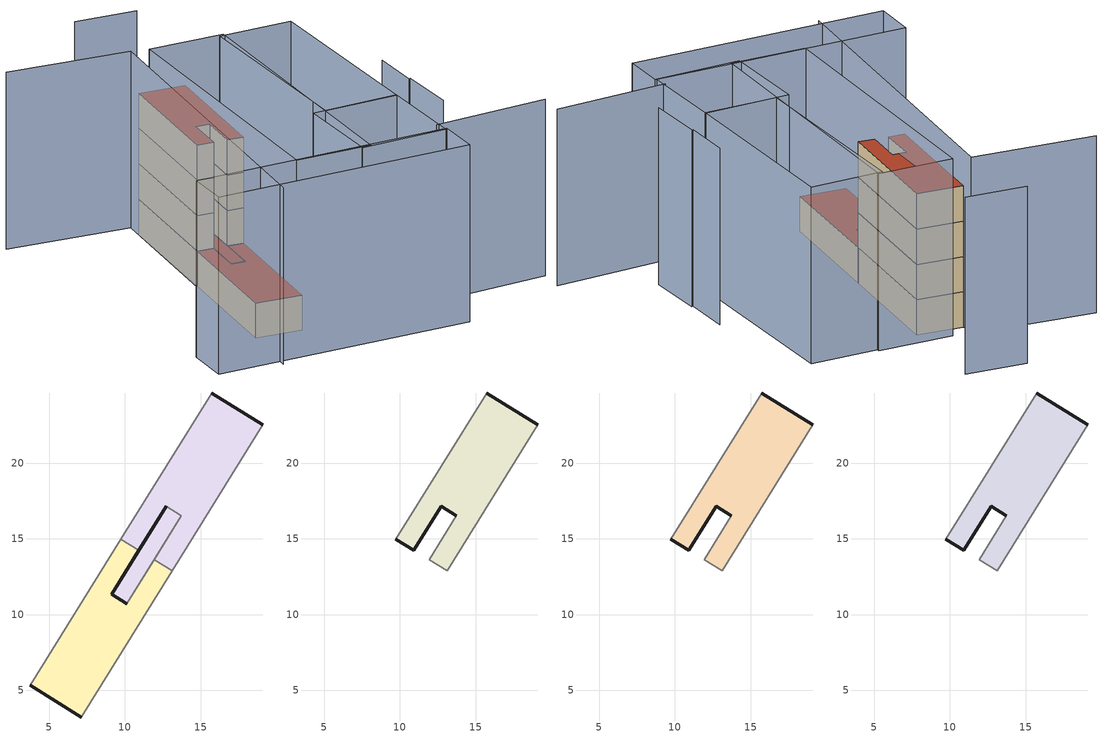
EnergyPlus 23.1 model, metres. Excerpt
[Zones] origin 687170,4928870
3919ea621056d864_F0_dwelling_0
 floor ground (EU_floor_Construction): 13.73,16.52 10.14,10.73 9.13,11.36 10.92,14.25 12.72,17.14 z0; 19.1,22.54 13.11,12.89 11.93,13.62 12.78,14.98 13.73,16.52 12.72,17.14 10.92,14.25 9.74,14.98 15.73,24.63 z0
 wall outside (EU_wall_Construction): 19.1,22.54 15.73,24.63 / 10.92,14.25 12.72,17.14 z0:3
 wall adiabatic (EU_wall_Construction): 15.73,24.63 9.74,14.98 / 13.73,16.52 11.93,13.62 / 13.11,12.89 19.1,22.54 z0:3
 wall to 3919ea621056d864_F0_dwelling_1 (EU_wall_Construction): 9.74,14.98 10.92,14.25 / 11.93,13.62 13.11,12.89 z0:3
 wall to 3919ea621056d864_F0_circulation (EU_wall_Construction): 12.72,17.14 13.73,16.52 z0:3
 roof outside (EU_floor_Construction): 11.93,13.62 12.78,14.98 13.73,16.52 12.72,17.14 10.92,14.25 9.13,11.36 10.14,10.73 z3
3919ea621056d864_F0_dwelling_1
 floor ground (EU_floor_Construction): 11.93,13.62 13.11,12.89 7.12,3.24 3.75,5.34 9.74,14.98 10.92,14.25 10.08,12.89 9.13,11.36 9.16,11.33 10.14,10.73 z0; 13.73,16.52 10.14,10.73 9.16,11.33 9.13,11.36 10.08,12.89 10.92,14.25 12.72,17.14 z0
 wall outside (EU_wall_Construction): 10.14,10.73 9.13,11.36 10.92,14.25 / 3.75,5.34 7.12,3.24 z0:3
 wall adiabatic (EU_wall_Construction): 7.12,3.24 13.11,12.89 / 11.93,13.62 10.14,10.73 / 9.74,14.98 3.75,5.34 z0:3
 roof outside (EU_roof_Construction): 10.14,10.73 13.73,16.52 12.72,17.14 10.92,14.25 10.08,12.89 9.13,11.36 9.16,11.33 z3; 7.12,3.24 13.11,12.89 11.93,13.62 10.14,10.73 9.16,11.33 9.13,11.36 10.08,12.89 10.92,14.25 9.74,14.98 3.75,5.34 z3
3919ea621056d864_F0_circulation
 floor ground (EU_floor_Construction): 13.73,16.52 12.78,14.98 11.93,13.62 10.14,10.73 9.16,11.33 9.13,11.36 10.08,12.89 10.92,14.25 12.72,17.14 z0; 19.1,22.54 13.11,12.89 11.93,13.62 12.78,14.98 13.73,16.52 12.72,17.14 10.92,14.25 9.74,14.98 15.73,24.63 z0; 11.93,13.62 13.11,12.89 7.12,3.24 3.75,5.34 9.74,14.98 10.92,14.25 10.08,12.89 9.13,11.36 9.16,11.33 10.14,10.73 z0
 wall outside (EU_wall_Construction): 12.72,17.14 9.13,11.36 10.14,10.73 z0:3
 wall adiabatic (EU_wall_Construction): 10.14,10.73 13.73,16.52 z0:3
 roof outside (EU_roof_Construction): 13.11,12.89 19.1,22.54 15.73,24.63 9.74,14.98 10.92,14.25 12.72,17.14 13.73,16.52 12.78,14.98 11.93,13.62 z3; 11.93,13.62 12.78,14.98 13.73,16.52 12.72,17.14 10.92,14.25 10.08,12.89 9.13,11.36 9.16,11.33 10.14,10.73 z3; 7.12,3.24 13.11,12.89 11.93,13.62 10.14,10.73 9.16,11.33 9.13,11.36 10.08,12.89 10.92,14.25 9.74,14.98 3.75,5.34 z3
3919ea621056d864_F1_dwelling_0
 floor to 3919ea621056d864_F0_dwelling_0 (EU_floor_Construction): 19.1,22.54 13.11,12.89 11.93,13.62 12.78,14.98 13.73,16.52 12.72,17.14 10.92,14.25 9.74,14.98 15.73,24.63 z3
 wall outside (EU_wall_Construction): 19.1,22.54 15.73,24.63 / 9.74,14.98 10.92,14.25 12.72,17.14 13.73,16.52 z3:6
 wall adiabatic (EU_wall_Construction): 15.73,24.63 9.74,14.98 / 13.73,16.52 11.93,13.62 13.11,12.89 19.1,22.54 z3:6
3919ea621056d864_F2_dwelling_0
 floor to 3919ea621056d864_F1_dwelling_0 (EU_floor_Construction): 19.1,22.54 13.11,12.89 11.93,13.62 13.73,16.52 12.72,17.14 10.92,14.25 9.74,14.98 15.73,24.63 z6
 wall outside (EU_wall_Construction): 19.1,22.54 15.73,24.63 / 9.74,14.98 10.92,14.25 12.72,17.14 13.73,16.52 z6:9
 wall adiabatic (EU_wall_Construction): 15.73,24.63 9.74,14.98 / 13.73,16.52 11.93,13.62 13.11,12.89 19.1,22.54 z6:9
3919ea621056d864_F3_dwelling_0
 floor to 3919ea621056d864_F2_dwelling_0 (EU_floor_Construction): 19.1,22.54 13.11,12.89 11.93,13.62 13.73,16.52 12.72,17.14 10.92,14.25 9.74,14.98 15.73,24.63 z9
 wall outside (EU_wall_Construction): 19.1,22.54 15.73,24.63 / 9.74,14.98 10.92,14.25 12.72,17.14 13.73,16.52 z9:12
 wall adiabatic (EU_wall_Construction): 15.73,24.63 9.74,14.98 / 13.73,16.52 11.93,13.62 13.11,12.89 19.1,22.54 z9:12
 roof outside (EU_roof_Construction): 13.11,12.89 19.1,22.54 15.73,24.63 9.74,14.98 10.92,14.25 12.72,17.14 13.73,16.52 11.93,13.62 z12
shading: 17.85,-2.17 26.84,-6.24 / 22.15,0.18 24.31,4.8 / 24.19,4.86 26.09,8.68 / 7.47,31.53 16.47,25.89 / 16.47,25.89 0.66,0.65 / 23.37,30.05 18.85,32.82 / 15.93,-6.56 -3.77,3.69 / -3.77,3.69 -2.03,7.03 / -2.03,7.03 17.67,-3.22 / 17.67,-3.22 15.93,-6.56 / 20.95,3.83 17.48,-3.25 / 17.48,-3.25 10.79,0.03 / 10.79,0.03 14.26,7.11 / 14.26,7.11 20.95,3.83 / 23.35,21.83 11.56,-0.22 / 11.56,-0.22 5.81,2.86 / 5.81,2.86 17.61,24.9 / 17.61,24.9 23.35,21.83 / 28.5,18.98 20.91,3.75 / 20.91,3.75 15.26,6.57 / 15.26,6.57 22.84,21.8 / 22.84,21.8 28.5,18.98 z0:15
[Building]
EU S2 Campaign: North Axis=0; Terrain=City; Solar Distribution=FullExterior
[Site:Location]
Bologna: Latitude=44.5; Longitude=11.25; Time Zone=1; Elevation=37
[SizingPeriod:WeatherFileDays]
AnnualSizingPeriod: Begin Month=1; Begin Day of Month=1; End Month=12; End Day of Month=31; Day of Week for Start Day=Monday; Use Weather File Daylight Saving Period=No; Use Weather File Rain and Snow Indicators=No
[MATERIAL]
EU_InternalMass_Material: Roughness=MediumRough; Thickness=0.1; Conductivity=1; Density=1800; Specific Heat=900; Thermal Absorptance=0.9; Solar Absorptance=0.7; Visible Absorptance=0.7
[MATERIAL:NOMASS] Roughness=MediumRough; Thermal Absorptance=0.9; Solar Absorptance=0.7; Visible Absorptance=0.7
Name | Thermal Resistance
EU_wall_NoMass | 0.937881
EU_roof_NoMass | 0.548572
EU_floor_NoMass | 0.71348
[CONSTRUCTION]
EU_wall_Construction: EU_wall_NoMass
EU_roof_Construction: EU_roof_NoMass
EU_floor_Construction: EU_floor_NoMass
EU_InternalMass_Construction: EU_InternalMass_Material
[ZONE] Type=1; Multiplier=1; Ceiling Height=autocalculate; Floor Area=autocalculate; Part of Total Floor Area=Yes
Name | Volume
3919ea621056d864_F0_dwelling_0 | 147.295
3919ea621056d864_F1_dwelling_0; 3919ea621056d864_F2_dwelling_0; 3919ea621056d864_F3_dwelling_0 | 122.971
3919ea621056d864_F0_dwelling_1 | 147.292
3919ea621056d864_F0_circulation | 270.265
[INTERNALMASS] Construction=EU_InternalMass_Construction
Name | Zone or ZoneList | Surface Area
3919ea621056d864_F0_dwelling_0_EU_InternalMass | 3919ea621056d864_F0_dwelling_0 | 40.9901
3919ea621056d864_F0_dwelling_1_EU_InternalMass | 3919ea621056d864_F0_dwelling_1 | 40.9901
3919ea621056d864_F1_dwelling_0_EU_InternalMass | 3919ea621056d864_F1_dwelling_0 | 89.3758
3919ea621056d864_F2_dwelling_0_EU_InternalMass | 3919ea621056d864_F2_dwelling_0 | 89.3758
3919ea621056d864_F3_dwelling_0_EU_InternalMass | 3919ea621056d864_F3_dwelling_0 | 89.3758
[OTHEREQUIPMENT] Fuel Type=Electricity; Design Level Calculation Method=Watts/Area; Power per Zone Floor Area=1; Fraction Latent=0; Fraction Radiant=0; Fraction Lost=0; Carbon Dioxide Generation Rate=0; EndUse Subcategory=EU_Step8_InternalGains
Name | Zone or ZoneList or Space or SpaceList | Schedule
EU_Step8_InternalGain_3919ea621056d864_F0_dwelling_0_f000 | 3919ea621056d864_F0_dwelling_0 | EU_Step8_GainSchedule_3919ea621056d864_F0_dwelling_0_f000
EU_Step8_InternalGain_3919ea621056d864_F0_dwelling_1_f000 | 3919ea621056d864_F0_dwelling_1 | EU_Step8_GainSchedule_3919ea621056d864_F0_dwelling_1_f000
EU_Step8_InternalGain_3919ea621056d864_F1_dwelling_0_f000 | 3919ea621056d864_F1_dwelling_0 | EU_Step8_GainSchedule_3919ea621056d864_F1_dwelling_0_f000
EU_Step8_InternalGain_3919ea621056d864_F2_dwelling_0_f000 | 3919ea621056d864_F2_dwelling_0 | EU_Step8_GainSchedule_3919ea621056d864_F2_dwelling_0_f000
EU_Step8_InternalGain_3919ea621056d864_F3_dwelling_0_f000 | 3919ea621056d864_F3_dwelling_0 | EU_Step8_GainSchedule_3919ea621056d864_F3_dwelling_0_f000
[ZONEINFILTRATION:DESIGNFLOWRATE]
EU_Circulation_Infiltration_3919ea621056d864_F0_circulation: Zone or ZoneList or Space or SpaceList=3919ea621056d864_F0_circulation; Schedule=EU_AlwaysOn; Design Flow Rate Calculation Method=Flow/Area; Flow Rate per Floor Area=0.0005; Constant Term Coefficient=1; Temperature Term Coefficient=0; Velocity Term Coefficient=0; Velocity Squared Term Coefficient=0
[ZONEVENTILATION:DESIGNFLOWRATE] Schedule=EU_AlwaysOn; Design Flow Rate Calculation Method=AirChanges/Hour; Air Changes per Hour=0.687892; Ventilation Type=Natural; Fan Pressure Rise=0; Fan Total Efficiency=1; Constant Term Coefficient=1; Temperature Term Coefficient=0; Velocity Term Coefficient=0; Velocity Squared Term Coefficient=0; Minimum Indoor Temperature=-100; Maximum Indoor Temperature=100; Delta Temperature=-100; Minimum Outdoor Temperature=-100; Maximum Outdoor Temperature=100; Maximum Wind Speed=40
Name | Zone or ZoneList or Space or SpaceList
EU_ConstantAir_3919ea621056d864_F0_dwelling_0 | 3919ea621056d864_F0_dwelling_0
EU_ConstantAir_3919ea621056d864_F0_dwelling_1 | 3919ea621056d864_F0_dwelling_1
EU_ConstantAir_3919ea621056d864_F1_dwelling_0 | 3919ea621056d864_F1_dwelling_0
EU_ConstantAir_3919ea621056d864_F2_dwelling_0 | 3919ea621056d864_F2_dwelling_0
EU_ConstantAir_3919ea621056d864_F3_dwelling_0 | 3919ea621056d864_F3_dwelling_0
[HVACTEMPLATE:THERMOSTAT] Constant Heating Setpoint=20; Constant Cooling Setpoint=50
EU_HeatOnly_3919ea621056d864_F0_dwelling_0; EU_HeatOnly_3919ea621056d864_F0_dwelling_1; EU_HeatOnly_3919ea621056d864_F1_dwelling_0; EU_HeatOnly_3919ea621056d864_F2_dwelling_0; EU_HeatOnly_3919ea621056d864_F3_dwelling_0
[HVACTEMPLATE:ZONE:IDEALLOADSAIRSYSTEM] System Availability Schedule=EU_AlwaysOn; Maximum Heating Supply Air Temperature=50; Minimum Cooling Supply Air Temperature=13; Maximum Heating Supply Air Humidity Ratio=0.0156; Minimum Cooling Supply Air Humidity Ratio=0.0077; Heating Limit=NoLimit; Cooling Limit=NoLimit; Heating Availability Schedule=EU_AlwaysOn; Cooling Availability Schedule=EU_CoolingOff; Dehumidification Control Type=ConstantSensibleHeatRatio; Cooling Sensible Heat Ratio=0.7; Dehumidification Setpoint=60; Humidification Control Type=None; Humidification Setpoint=30; Outdoor Air Method=None; Outdoor Air Flow Rate per Person=0.00944; Outdoor Air Flow Rate per Zone Floor Area=0; Outdoor Air Flow Rate per Zone=0; Demand Controlled Ventilation Type=None; Outdoor Air Economizer Type=NoEconomizer; Heat Recovery Type=None; Sensible Heat Recovery Effectiveness=0.7; Latent Heat Recovery Effectiveness=0.65
Name | Template Thermostat
3919ea621056d864_F0_dwelling_0 | EU_HeatOnly_3919ea621056d864_F0_dwelling_0
3919ea621056d864_F0_dwelling_1 | EU_HeatOnly_3919ea621056d864_F0_dwelling_1
3919ea621056d864_F1_dwelling_0 | EU_HeatOnly_3919ea621056d864_F1_dwelling_0
3919ea621056d864_F2_dwelling_0 | EU_HeatOnly_3919ea621056d864_F2_dwelling_0
3919ea621056d864_F3_dwelling_0 | EU_HeatOnly_3919ea621056d864_F3_dwelling_0
[SIZING:ZONE] Zone Cooling Design Supply Air Temperature Input Method=SupplyAirTemperature; Zone Cooling Design Supply Air Temperature=13; Zone Heating Design Supply Air Temperature Input Method=SupplyAirTemperature; Zone Heating Design Supply Air Temperature=50; Zone Cooling Design Supply Air Humidity Ratio=0.008; Zone Heating Design Supply Air Humidity Ratio=0.008; Cooling Design Air Flow Method=DesignDay; Cooling Design Air Flow Rate=0; Cooling Minimum Air Flow per Zone Floor Area=0.000762; Cooling Minimum Air Flow=0; Cooling Minimum Air Flow Fraction=0.2; Heating Design Air Flow Method=DesignDay; Heating Design Air Flow Rate=0; Heating Maximum Air Flow per Zone Floor Area=0.002032; Heating Maximum Air Flow=0.141576; Heating Maximum Air Flow Fraction=0.3; Account for Dedicated Outdoor Air System=No; Dedicated Outdoor Air System Control Strategy=NeutralSupplyAir; Dedicated Outdoor Air Low Setpoint Temperature for Design=autosize; Dedicated Outdoor Air High Setpoint Temperature for Design=autosize; Zone Load Sizing Method=Sensible Load Only No Latent Load; Zone Latent Cooling Design Supply Air Humidity Ratio Input Method=HumidityRatioDifference; Zone Cooling Design Supply Air Humidity Ratio Difference=0.005; Zone Latent Heating Design Supply Air Humidity Ratio Input Method=HumidityRatioDifference; Zone Humidification Design Supply Air Humidity Ratio Difference=0.005
3919ea621056d864_F0_dwelling_0; 3919ea621056d864_F0_dwelling_1; 3919ea621056d864_F1_dwelling_0; 3919ea621056d864_F2_dwelling_0; 3919ea621056d864_F3_dwelling_0
[SCHEDULE:CONSTANT]
Name | Hourly Value
EU_AlwaysOn | 1
EU_CoolingOff | 0
[SCHEDULE:FILE] Column Number=1; Rows to Skip at Top=0; Number of Hours of Data=8760; Column Separator=Comma; Interpolate to Timestep=No; Minutes per Item=60; Adjust Schedule for Daylight Savings=Yes
Name | File
EU_Step8_GainSchedule_3919ea621056d864_F0_dwelling_0_f000 | ../../schedules/3919ea621056d864/3919ea621056d864_F0_dwelling_0_f000_gain.csv
EU_Step8_GainSchedule_3919ea621056d864_F0_dwelling_1_f000 | ../../schedules/3919ea621056d864/3919ea621056d864_F0_dwelling_1_f000_gain.csv
EU_Step8_GainSchedule_3919ea621056d864_F1_dwelling_0_f000 | ../../schedules/3919ea621056d864/3919ea621056d864_F1_dwelling_0_f000_gain.csv
EU_Step8_GainSchedule_3919ea621056d864_F2_dwelling_0_f000 | ../../schedules/3919ea621056d864/3919ea621056d864_F2_dwelling_0_f000_gain.csv
EU_Step8_GainSchedule_3919ea621056d864_F3_dwelling_0_f000 | ../../schedules/3919ea621056d864/3919ea621056d864_F3_dwelling_0_f000_gain.csv
